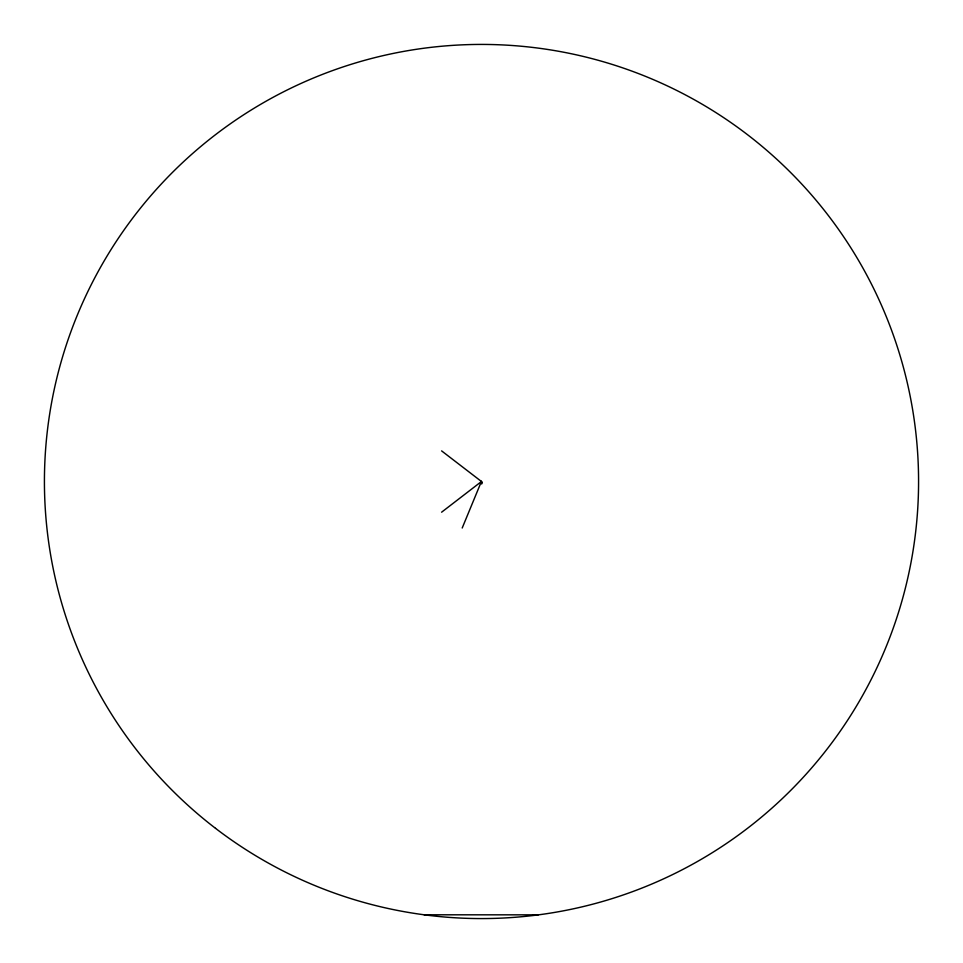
<?xml version="1.0" encoding="UTF-8"?>
<svg xmlns="http://www.w3.org/2000/svg" width="963" height="963" viewBox="0 0 963 963"><rect width="100%" height="100%" fill="white"/><g stroke="black" fill="none" stroke-linecap="round" stroke-linejoin="round"><path stroke-width="1.44" d="M481.392 481.331L481.693 484.016L481.56 481.572L441.608 450.889M481.464 481.5L481.56 482.788M462.204 528.013L481.368 481.584L441.608 512.196M424.117 914.79L538.197 914.85M481.5 481.861L481.56 482.499M215.519 828.324A437.07 437.07 0 0 0 914.85 538.425A437.07 437.07 0 0 0 314.131 77.738A437.07 437.07 0 0 0 215.519 828.324"/></g></svg>
